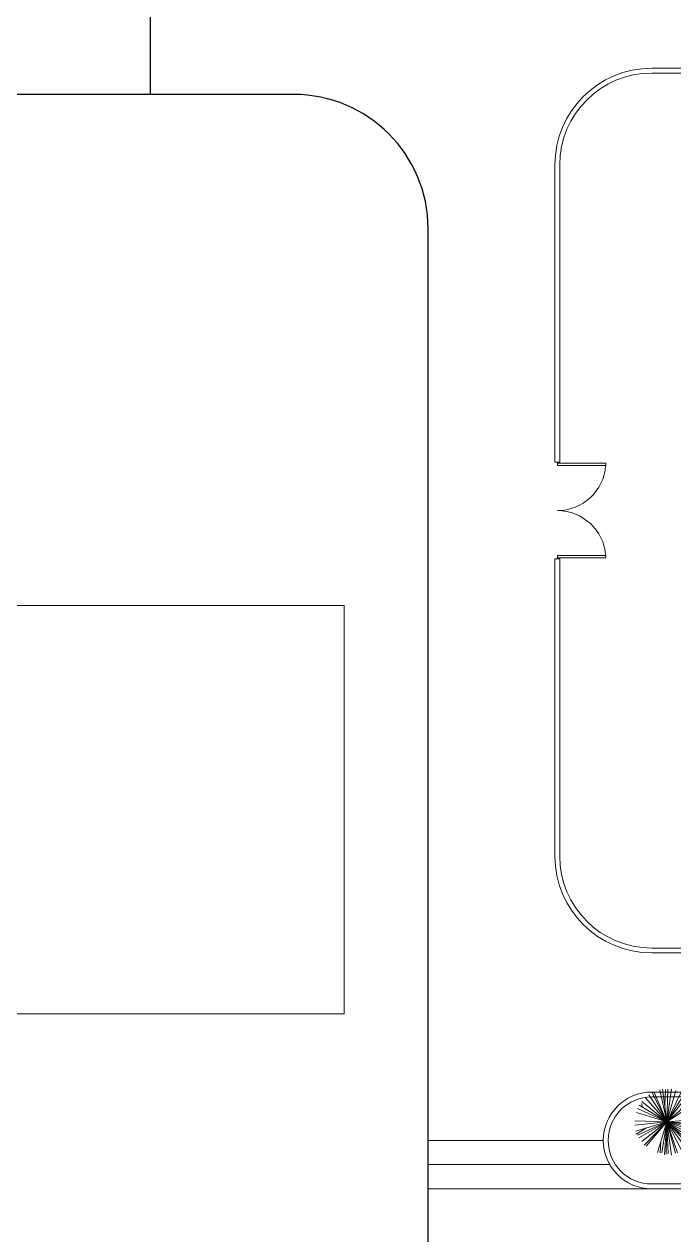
# Model space of a CAD drawing. Header units: metres. Extents: x 599 to 707, y 227 to 318.
# Drawn here: x 636.74 to 650.17, y 249.16 to 274.19 of the extents above; entities that cross this region are included whole.
import ezdxf

# ---------------------------------------------------------------- set-up
doc = ezdxf.new("R2010")
doc.units = ezdxf.units.M
doc.layers.get('0').update_dxf_attribs({"lineweight": 0})
for name, color, linetype, lineweight in [('banqueta', 252, 'Continuous', 9), ('escaleras', 6, 'Continuous', 5), ('gradas', 35, 'Continuous', 5), ('limiteterreno', 119, 'Continuous', 30), ('mallaciclo', 170, 'Continuous', 5), ('vegetacion', 74, 'Continuous', 0)]:
    doc.layers.add(name, color=color, linetype=linetype, lineweight=lineweight)

# ---------------------------------------------------------------- blocks, each defined once
blk = doc.blocks.new('Shrub1')
for p, q in [((0, 0), (-0.0747, 0.0837)), ((0, 0), (-0.0623, 0.0926)), ((0, 0), (-0.0515, 0.0996)), ((0, 0), (-0.044, 0.1016)), ((0, 0), (-0.0249, 0.1106)), ((0, 0), (-0.0149, 0.1126)), ((-0.0074, 0.0559), (-0.0049, 0.1115)), ((0, 0), (0.0034, 0.1126)), ((0, 0), (0.0159, 0.1126)), ((0, 0), (0.03, 0.1076)), ((0, 0), (0.0483, 0.1006)), ((0, 0), (0.0591, 0.0956)), ((0, 0), (0.069, 0.0877)), ((0.0471, 0.0411), (0.0757, 0.0877)), ((0, 0), (-0.1021, 0.0458)), ((0, 0), (-0.0954, 0.0577)), ((-0.0848, 0.0512), (-0.088, 0.0637)), ((0, 0), (-0.0863, 0.0697)), ((0, 0), (0.0856, 0.0747)), ((0, 0), (0.0948, 0.0637)), ((0, 0), (-0.1112, 0.0038)), ((0, 0), (-0.1112, -0.011)), ((0, 0), (-0.1071, -0.032)), ((0, 0), (-0.1046, 0.0318)), ((-0.1046, 0.0318), (-0.1046, 0.0318)), ((0, 0), (-0.1021, -0.0459)), ((0, 0), (-0.0971, -0.0549)), ((0, 0), (-0.0863, -0.0679)), ((0, 0), (-0.0788, -0.0808)), ((0, 0), (-0.0722, -0.0838)), ((0, 0), (-0.0332, -0.1058)), ((0, 0), (-0.0174, -0.1068)), ((0, 0), (-0.0082, -0.1128)), ((0, 0), (-0.0024, -0.1118)), ((0, 0), (0.1131, 0.0089)), ((0, 0), (0.1122, -0.0052)), ((0, 0), (0.1106, -0.0121)), ((0, 0), (0.1056, -0.0371)), ((0, 0), (0.1014, -0.053)), ((0, 0), (0.0931, -0.0649)), ((0, 0), (0.0151, -0.1148)), ((0, 0), (0.0042, -0.1098)), ((0, 0), (0.0516, -0.0998)), ((0, 0), (0.0657, -0.0919)), ((0, 0), (0.0815, -0.0849)), ((0, 0), (0.0367, -0.1068)), ((0, 0), (0.089, -0.0789)), ((0, 0), (0.1172, -0.027)), ((0, 0), (0.0292, -0.1078)), ((-0.0706, -0.0211), (-0.1063, -0.042)), ((-0.0217, -0.0693), (-0.024, -0.1068)), ((0.0684, -0.0477), (0.0865, -0.0689))]:
    blk.add_line(p, q)

msp = doc.modelspace()

# ---------------------------------------------------------------- linework, layer by layer
msp.add_lwpolyline([(627.647, 262.174), (643.355, 262.174), (643.355, 253.732), (627.647, 253.732)], close=True)
at = {"layer": 'banqueta'}
for p, q in [((649.715, 252.111), (661.351, 252.111)), ((649.715, 252.011), (661.277, 252.011)), ((649.715, 250.211), (661.277, 250.211)), ((649.715, 250.111), (661.351, 250.111))]:
    msp.add_line(p, q, dxfattribs=at)
for radius in [1, 0.9]:
    msp.add_arc((649.715, 251.111), radius, 90, 270, dxfattribs=at)
at = {"layer": 'escaleras'}
for p, q in [((648.715, 251.111), (645.093, 251.111)), ((648.849, 250.611), (645.093, 250.611)), ((649.715, 250.111), (645.093, 250.111))]:
    msp.add_line(p, q, dxfattribs=at)
at = {"layer": 'gradas'}
for p, q in [((647.765, 265.064), (647.765, 265.134)), ((647.765, 265.114), (648.765, 265.114)), ((647.765, 265.064), (648.765, 265.064)), ((648.765, 265.064), (648.765, 265.114)), ((647.765, 263.134), (647.765, 263.204)), ((647.765, 263.204), (648.765, 263.204)), ((647.765, 263.154), (648.765, 263.154)), ((648.765, 263.154), (648.765, 263.204))]:
    msp.add_line(p, q, dxfattribs=at)
for centre, start, end in [((647.765, 265.134), 270, 355.9868), ((647.765, 263.134), 4.0132, 90)]:
    msp.add_arc(centre, 1, start, end, dxfattribs=at)
at = {"layer": 'limiteterreno'}
for p, q in [((639.35, 289.964), (639.35, 272.737)), ((642.318, 272.737), (627.868, 272.737)), ((645.093, 245.512), (645.093, 269.962))]:
    msp.add_line(p, q, dxfattribs=at)
msp.add_arc((642.318, 269.962), 2.775, 0, 90, dxfattribs=at)
at = {"layer": 'mallaciclo'}
for p, q in [((675.485, 273.279), (649.715, 273.279)), ((675.485, 273.179), (649.715, 273.179)), ((647.715, 271.279), (647.715, 265.134)), ((647.815, 271.279), (647.815, 265.134)), ((647.815, 265.134), (647.715, 265.134)), ((647.815, 263.134), (647.715, 263.134)), ((647.715, 263.134), (647.715, 256.989)), ((647.815, 263.134), (647.815, 256.989)), ((649.715, 255.089), (675.485, 255.089)), ((649.715, 254.989), (675.485, 254.989))]:
    msp.add_line(p, q, dxfattribs=at)
for centre, radius, start, end in [((649.715, 271.279), 2, 90, 180), ((649.715, 271.279), 1.9, 90, 180), ((649.715, 256.989), 2, 180, 270), ((649.715, 256.989), 1.9, 180, 270)]:
    msp.add_arc(centre, radius, start, end, dxfattribs=at)

# ---------------------------------------------------------------- block references
at = {"layer": 'vegetacion', "xscale": 6, "yscale": 6, "zscale": 6}
msp.add_blockref('Shrub1', (650.031, 251.495), dxfattribs=at)

doc.saveas('drawing.dxf')
